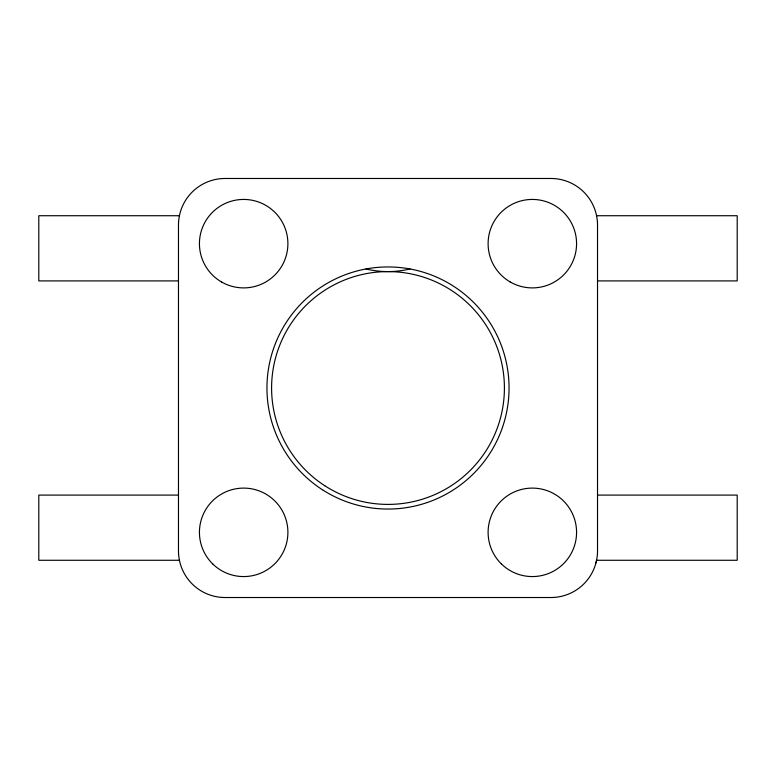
<?xml version="1.0" encoding="UTF-8"?>
<svg xmlns="http://www.w3.org/2000/svg" width="776" height="776" viewBox="0 0 776 776"><rect width="100%" height="100%" fill="white"/><g stroke="black" fill="none" stroke-linecap="round" stroke-linejoin="round"><path stroke-width="1.16" d="M179.421 215.728L38.8 215.728L38.8 280.912L178.48 280.912M596.579 215.728L737.2 215.728L737.2 280.912L597.52 280.912M178.48 495.088L38.8 495.088L38.8 560.272L179.421 560.272M597.52 495.088L737.2 495.088L737.2 560.272L596.579 560.272M595.929 563.007A46.56 46.56 0 0 0 597.52 550.96L597.52 225.04A46.56 46.56 0 0 0 550.96 178.48L225.04 178.48A46.56 46.56 0 0 0 178.48 225.04L178.48 550.96A46.56 46.56 0 0 0 225.04 597.52L550.96 597.52A46.56 46.56 0 0 0 596.453 560.873M410.009 268.962A93.12 93.12 0 0 1 365.991 268.962M324.766 485.727A116.4 116.4 0 0 0 504.255 393.898A116.4 116.4 0 0 0 334.98 284.375A116.4 116.4 0 0 0 324.766 485.727M323.291 490.306A121.056 121.056 0 0 0 508.959 392.889A121.056 121.056 0 0 0 331.759 280.805A121.056 121.056 0 0 0 323.291 490.306M221.548 281.969A44.232 44.232 0 0 0 287.896 243.664A44.232 44.232 0 0 0 221.548 205.359A44.232 44.232 0 0 0 221.548 281.969M510.22 281.969A44.232 44.232 0 0 0 576.568 243.664A44.232 44.232 0 0 0 510.22 205.359A44.232 44.232 0 0 0 510.22 281.969M501.393 563.939A44.232 44.232 0 0 0 575.181 543.336A44.232 44.232 0 0 0 520.444 489.734A44.232 44.232 0 0 0 501.393 563.939M212.721 563.939A44.232 44.232 0 0 0 286.509 543.336A44.232 44.232 0 0 0 231.772 489.734A44.232 44.232 0 0 0 212.721 563.939"/></g></svg>
